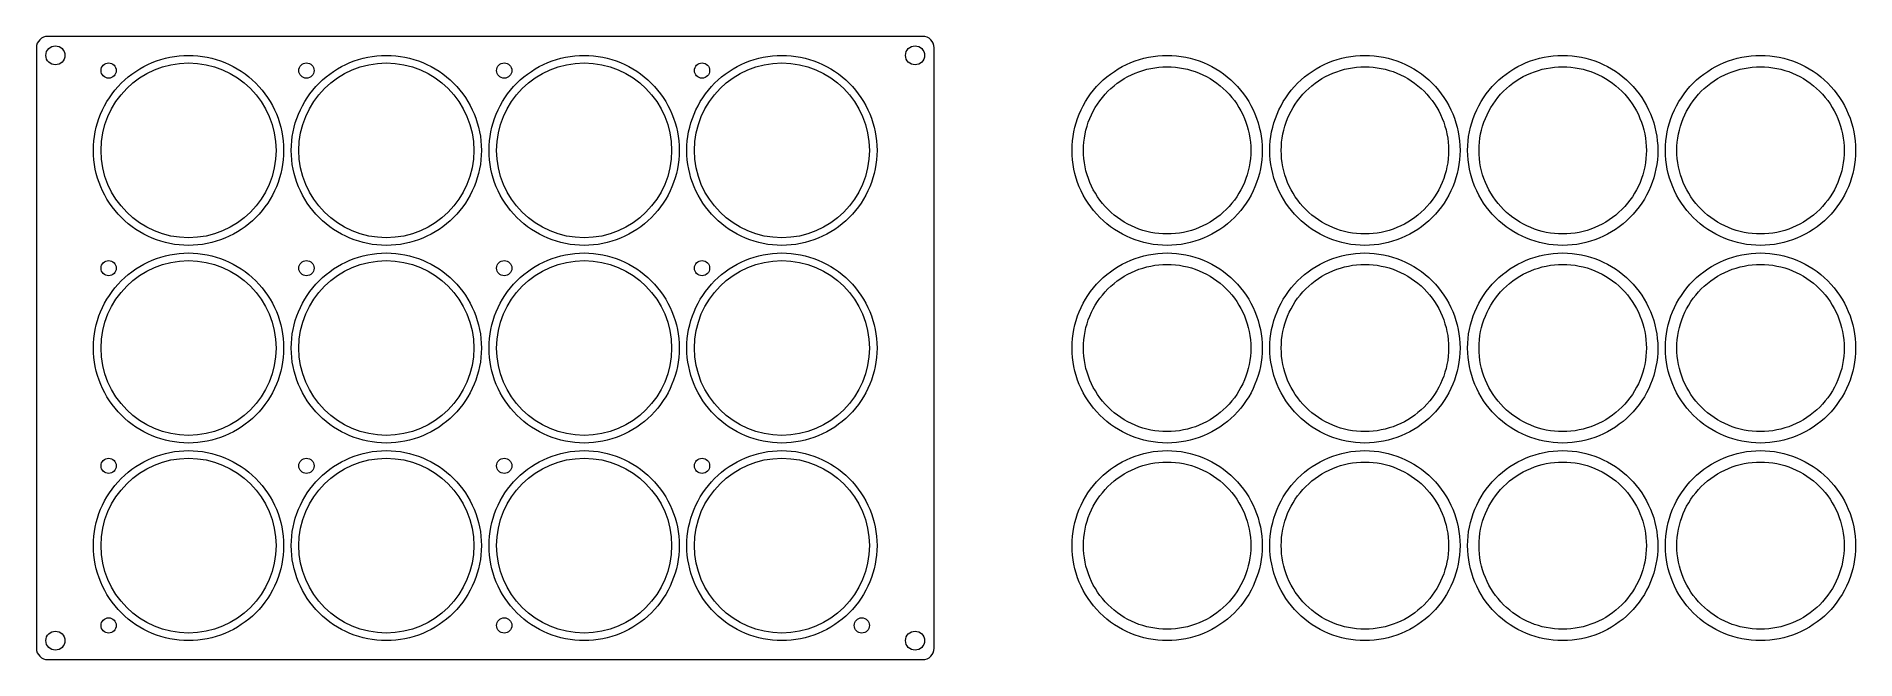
# Model space of a CAD drawing. Header units: millimetres. Extents: x -127 to 352, y -168 to -4.
import ezdxf

# ---------------------------------------------------------------- set-up
doc = ezdxf.new("R2010")
doc.units = ezdxf.units.MM
doc.header["$MEASUREMENT"] = 0
doc.layers.add('Cuts', color=7, linetype='Continuous')
doc.layers.add('Layer 1', color=7, linetype='Continuous')

msp = doc.modelspace()

# ---------------------------------------------------------------- linework, layer by layer
at = {"layer": 'Cuts', "color": 250, "lineweight": 9}
for centre, major_axis, ratio in [((-121.6802, -9.2135), (2.5001, 0), 0.99996), ((104.3197, -9.2135), (2.5001, 0), 0.99996), ((-86.6803, -34.2134), (0, 23), 1), ((-107.6803, -13.2135), (0, 2), 1), ((-34.6803, -34.2134), (0, 23), 1), ((-55.6803, -13.2135), (0, 2), 1), ((-3.6805, -13.2135), (0, 2), 1), ((17.3196, -34.2134), (0, 23), 1), ((69.3196, -34.2134), (0, 23), 1), ((48.3196, -13.2136), (0, 2), 1), ((-107.6803, -65.2135), (0, 2), 1), ((-86.6803, -86.2135), (0, 23), 1), ((-55.6803, -65.2135), (0, 2), 1), ((-34.6803, -86.2135), (0, 23), 1), ((-3.6805, -65.2135), (0, 2), 1), ((17.3196, -86.2135), (0, 23), 1), ((69.3196, -86.2135), (0, 23), 1), ((48.3196, -65.2136), (0, 2), 1), ((-107.6803, -117.2133), (0, 2), 1), ((-86.6803, -138.2134), (0, 23), 1), ((-55.6803, -117.2133), (0, 2), 1), ((-34.6803, -138.2134), (0, 23), 1), ((-3.6805, -117.2133), (0, 2), 1), ((17.3196, -138.2134), (0, 23), 1), ((48.3196, -117.2134), (0, 2), 1), ((69.3196, -138.2134), (0, 23), 1), ((-107.6803, -159.2133), (0, 2), 1), ((-3.6805, -159.2133), (0, 2), 1), ((90.3196, -159.2134), (0, 2), 1), ((-121.6802, -163.2133), (2.5001, 0), 0.99996), ((104.3197, -163.2133), (2.5001, 0), 0.99996)]:
    msp.add_ellipse(centre, major_axis=major_axis, ratio=ratio, dxfattribs=at)
for points in [[(-123.6803, -4.2135), (-123.6803, -4.2135), (106.3195, -4.2135), (106.3195, -4.2135), (106.3195, -4.2135), (107.9695, -4.2135), (109.3195, -5.5635), (109.3195, -7.2135), (109.3195, -7.2135), (109.3195, -7.2135), (109.3195, -165.2133), (109.3195, -165.2133), (109.3195, -165.2133), (109.3195, -166.8633), (107.9695, -168.2133), (106.3195, -168.2133), (106.3195, -168.2133), (106.3195, -168.2133), (-123.6803, -168.2133), (-123.6803, -168.2133), (-123.6803, -168.2133), (-125.3303, -168.2133), (-126.6803, -166.8633), (-126.6803, -165.2133), (-126.6803, -165.2133), (-126.6803, -165.2133), (-126.6803, -7.2135), (-126.6803, -7.2135), (-126.6803, -7.2135), (-126.6803, -5.5635), (-125.3303, -4.2135), (-123.6803, -4.2135)], [(170.5884, -9.2136), (163.9538, -9.2177), (157.5926, -11.8573), (152.9042, -16.5516), (152.9042, -16.5516), (148.2158, -21.2459), (145.5843, -27.5788), (145.5886, -34.2134), (145.5886, -34.2134), (145.5927, -40.848), (148.2323, -47.2092), (152.9266, -51.8976), (152.9266, -51.8976), (157.6209, -56.5859), (163.9538, -59.2175), (170.5884, -59.2133), (170.5884, -59.2133), (177.223, -59.2091), (183.5842, -56.5695), (188.2726, -51.8752), (188.2726, -51.8752), (192.9609, -47.1809), (195.5925, -40.848), (195.5883, -34.2134), (195.5883, -34.2134), (195.5841, -27.5788), (192.9445, -21.2176), (188.2502, -16.5292), (188.2502, -16.5292), (183.5559, -11.8409), (177.223, -9.2093), (170.5884, -9.2136)], [(222.5884, -9.2136), (215.9538, -9.2177), (209.5926, -11.8573), (204.9042, -16.5516), (204.9042, -16.5516), (200.2158, -21.2459), (197.5843, -27.5788), (197.5886, -34.2134), (197.5886, -34.2134), (197.5927, -40.848), (200.2323, -47.2092), (204.9266, -51.8976), (204.9266, -51.8976), (209.6209, -56.5859), (215.9538, -59.2175), (222.5884, -59.2133), (222.5884, -59.2133), (229.223, -59.2091), (235.5842, -56.5695), (240.2726, -51.8752), (240.2726, -51.8752), (244.9609, -47.1809), (247.5925, -40.848), (247.5883, -34.2134), (247.5883, -34.2134), (247.5841, -27.5788), (244.9445, -21.2176), (240.2502, -16.5292), (240.2502, -16.5292), (235.5559, -11.8409), (229.223, -9.2093), (222.5884, -9.2136)], [(274.5883, -9.2136), (267.9537, -9.2177), (261.5925, -11.8573), (256.9041, -16.5516), (256.9041, -16.5516), (252.2157, -21.2459), (249.5842, -27.5788), (249.5885, -34.2134), (249.5885, -34.2134), (249.5926, -40.848), (252.2322, -47.2092), (256.9265, -51.8976), (256.9265, -51.8976), (261.6208, -56.5859), (267.9537, -59.2175), (274.5883, -59.2133), (274.5883, -59.2133), (281.2229, -59.2091), (287.5841, -56.5695), (292.2725, -51.8752), (292.2725, -51.8752), (296.9608, -47.1809), (299.5924, -40.848), (299.5882, -34.2134), (299.5882, -34.2134), (299.584, -27.5788), (296.9444, -21.2176), (292.2501, -16.5292), (292.2501, -16.5292), (287.5558, -11.8409), (281.2229, -9.2093), (274.5883, -9.2136)], [(326.5883, -9.2136), (319.9537, -9.2177), (313.5925, -11.8573), (308.9041, -16.5516), (308.9041, -16.5516), (304.2157, -21.2459), (301.5842, -27.5788), (301.5885, -34.2134), (301.5885, -34.2134), (301.5926, -40.848), (304.2322, -47.2092), (308.9265, -51.8976), (308.9265, -51.8976), (313.6208, -56.5859), (319.9537, -59.2175), (326.5883, -59.2133), (326.5883, -59.2133), (333.2229, -59.2091), (339.5841, -56.5695), (344.2725, -51.8752), (344.2725, -51.8752), (348.9608, -47.1809), (351.5924, -40.848), (351.5882, -34.2134), (351.5882, -34.2134), (351.584, -27.5788), (348.9444, -21.2176), (344.2501, -16.5292), (344.2501, -16.5292), (339.5558, -11.8409), (333.2229, -9.2093), (326.5883, -9.2136)], [(170.5884, -12.2135), (164.75, -12.2171), (159.1521, -14.54), (155.0263, -18.671), (155.0263, -18.671), (150.9005, -22.802), (148.5848, -28.375), (148.5885, -34.2134), (148.5885, -34.2134), (148.5921, -40.0518), (150.915, -45.6497), (155.046, -49.7755), (155.046, -49.7755), (159.177, -53.9013), (164.75, -56.217), (170.5884, -56.2134), (170.5884, -56.2134), (176.4268, -56.2097), (182.0247, -53.8868), (186.1505, -49.7558), (186.1505, -49.7558), (190.2763, -45.6248), (192.592, -40.0518), (192.5884, -34.2134), (192.5884, -34.2134), (192.5847, -28.375), (190.2618, -22.7771), (186.1308, -18.6513), (186.1308, -18.6513), (181.9999, -14.5255), (176.4268, -12.2098), (170.5884, -12.2135)], [(222.5884, -12.2135), (216.75, -12.2171), (211.1521, -14.54), (207.0263, -18.671), (207.0263, -18.671), (202.9005, -22.802), (200.5848, -28.375), (200.5885, -34.2134), (200.5885, -34.2134), (200.5921, -40.0518), (202.915, -45.6497), (207.046, -49.7755), (207.046, -49.7755), (211.177, -53.9013), (216.75, -56.217), (222.5884, -56.2134), (222.5884, -56.2134), (228.4268, -56.2097), (234.0247, -53.8868), (238.1505, -49.7558), (238.1505, -49.7558), (242.2763, -45.6248), (244.592, -40.0518), (244.5884, -34.2134), (244.5884, -34.2134), (244.5847, -28.375), (242.2618, -22.7771), (238.1308, -18.6513), (238.1308, -18.6513), (233.9999, -14.5255), (228.4268, -12.2098), (222.5884, -12.2135)], [(274.5883, -12.2135), (268.7499, -12.2171), (263.152, -14.54), (259.0262, -18.671), (259.0262, -18.671), (254.9004, -22.802), (252.5847, -28.375), (252.5884, -34.2134), (252.5884, -34.2134), (252.592, -40.0518), (254.9149, -45.6497), (259.0459, -49.7755), (259.0459, -49.7755), (263.1769, -53.9013), (268.7499, -56.217), (274.5883, -56.2134), (274.5883, -56.2134), (280.4267, -56.2097), (286.0246, -53.8868), (290.1504, -49.7558), (290.1504, -49.7558), (294.2762, -45.6248), (296.5919, -40.0518), (296.5883, -34.2134), (296.5883, -34.2134), (296.5846, -28.375), (294.2617, -22.7771), (290.1307, -18.6513), (290.1307, -18.6513), (285.9998, -14.5255), (280.4267, -12.2098), (274.5883, -12.2135)], [(326.5882, -12.2135), (320.7498, -12.2171), (315.1519, -14.54), (311.0261, -18.671), (311.0261, -18.671), (306.9003, -22.802), (304.5846, -28.375), (304.5883, -34.2134), (304.5883, -34.2134), (304.5919, -40.0518), (306.9148, -45.6497), (311.0458, -49.7755), (311.0458, -49.7755), (315.1768, -53.9013), (320.7498, -56.217), (326.5882, -56.2134), (326.5882, -56.2134), (332.4266, -56.2097), (338.0245, -53.8868), (342.1503, -49.7558), (342.1503, -49.7558), (346.2761, -45.6248), (348.5918, -40.0518), (348.5882, -34.2134), (348.5882, -34.2134), (348.5845, -28.375), (346.2616, -22.7771), (342.1306, -18.6513), (342.1306, -18.6513), (337.9997, -14.5255), (332.4266, -12.2098), (326.5882, -12.2135)], [(170.5884, -61.2137), (163.9538, -61.2178), (157.5926, -63.8574), (152.9042, -68.5517), (152.9042, -68.5517), (148.2158, -73.246), (145.5843, -79.5789), (145.5886, -86.2135), (145.5886, -86.2135), (145.5927, -92.8481), (148.2323, -99.2093), (152.9266, -103.8977), (152.9266, -103.8977), (157.6209, -108.586), (163.9538, -111.2176), (170.5884, -111.2134), (170.5884, -111.2134), (177.223, -111.2092), (183.5842, -108.5696), (188.2726, -103.8753), (188.2726, -103.8753), (192.9609, -99.181), (195.5925, -92.8481), (195.5883, -86.2135), (195.5883, -86.2135), (195.5841, -79.5789), (192.9445, -73.2177), (188.2502, -68.5293), (188.2502, -68.5293), (183.5559, -63.841), (177.223, -61.2094), (170.5884, -61.2137)], [(222.5884, -61.2137), (215.9538, -61.2178), (209.5926, -63.8574), (204.9042, -68.5517), (204.9042, -68.5517), (200.2158, -73.246), (197.5843, -79.5789), (197.5886, -86.2135), (197.5886, -86.2135), (197.5927, -92.8481), (200.2323, -99.2093), (204.9266, -103.8977), (204.9266, -103.8977), (209.6209, -108.586), (215.9538, -111.2176), (222.5884, -111.2134), (222.5884, -111.2134), (229.223, -111.2092), (235.5842, -108.5696), (240.2726, -103.8753), (240.2726, -103.8753), (244.9609, -99.181), (247.5925, -92.8481), (247.5883, -86.2135), (247.5883, -86.2135), (247.5841, -79.5789), (244.9445, -73.2177), (240.2502, -68.5293), (240.2502, -68.5293), (235.5559, -63.841), (229.223, -61.2094), (222.5884, -61.2137)], [(274.5883, -61.2137), (267.9537, -61.2178), (261.5925, -63.8574), (256.9041, -68.5517), (256.9041, -68.5517), (252.2157, -73.246), (249.5842, -79.5789), (249.5885, -86.2135), (249.5885, -86.2135), (249.5926, -92.8481), (252.2322, -99.2093), (256.9265, -103.8977), (256.9265, -103.8977), (261.6208, -108.586), (267.9537, -111.2176), (274.5883, -111.2134), (274.5883, -111.2134), (281.2229, -111.2092), (287.5841, -108.5696), (292.2725, -103.8753), (292.2725, -103.8753), (296.9608, -99.181), (299.5924, -92.8481), (299.5882, -86.2135), (299.5882, -86.2135), (299.584, -79.5789), (296.9444, -73.2177), (292.2501, -68.5293), (292.2501, -68.5293), (287.5558, -63.841), (281.2229, -61.2094), (274.5883, -61.2137)], [(326.5883, -61.2137), (319.9537, -61.2178), (313.5925, -63.8574), (308.9041, -68.5517), (308.9041, -68.5517), (304.2157, -73.246), (301.5842, -79.5789), (301.5885, -86.2135), (301.5885, -86.2135), (301.5926, -92.8481), (304.2322, -99.2093), (308.9265, -103.8977), (308.9265, -103.8977), (313.6208, -108.586), (319.9537, -111.2176), (326.5883, -111.2134), (326.5883, -111.2134), (333.2229, -111.2092), (339.5841, -108.5696), (344.2725, -103.8753), (344.2725, -103.8753), (348.9608, -99.181), (351.5924, -92.8481), (351.5882, -86.2135), (351.5882, -86.2135), (351.584, -79.5789), (348.9444, -73.2177), (344.2501, -68.5293), (344.2501, -68.5293), (339.5558, -63.841), (333.2229, -61.2094), (326.5883, -61.2137)], [(170.5884, -64.2136), (164.75, -64.2172), (159.1521, -66.5401), (155.0263, -70.6711), (155.0263, -70.6711), (150.9005, -74.8021), (148.5848, -80.3751), (148.5885, -86.2135), (148.5885, -86.2135), (148.5921, -92.0519), (150.915, -97.6498), (155.046, -101.7756), (155.046, -101.7756), (159.177, -105.9014), (164.75, -108.2171), (170.5884, -108.2135), (170.5884, -108.2135), (176.4268, -108.2098), (182.0247, -105.8869), (186.1505, -101.7559), (186.1505, -101.7559), (190.2763, -97.6249), (192.592, -92.0519), (192.5884, -86.2135), (192.5884, -86.2135), (192.5847, -80.3751), (190.2618, -74.7772), (186.1308, -70.6514), (186.1308, -70.6514), (181.9999, -66.5256), (176.4268, -64.2099), (170.5884, -64.2136)], [(222.5884, -64.2136), (216.75, -64.2172), (211.1521, -66.5401), (207.0263, -70.6711), (207.0263, -70.6711), (202.9005, -74.8021), (200.5848, -80.3751), (200.5885, -86.2135), (200.5885, -86.2135), (200.5921, -92.0519), (202.915, -97.6498), (207.046, -101.7756), (207.046, -101.7756), (211.177, -105.9014), (216.75, -108.2171), (222.5884, -108.2135), (222.5884, -108.2135), (228.4268, -108.2098), (234.0247, -105.8869), (238.1505, -101.7559), (238.1505, -101.7559), (242.2763, -97.6249), (244.592, -92.0519), (244.5884, -86.2135), (244.5884, -86.2135), (244.5847, -80.3751), (242.2618, -74.7772), (238.1308, -70.6514), (238.1308, -70.6514), (233.9999, -66.5256), (228.4268, -64.2099), (222.5884, -64.2136)], [(274.5882, -64.2136), (268.7498, -64.2172), (263.1519, -66.5401), (259.0261, -70.6711), (259.0261, -70.6711), (254.9003, -74.8021), (252.5846, -80.3751), (252.5883, -86.2135), (252.5883, -86.2135), (252.5919, -92.0519), (254.9148, -97.6498), (259.0458, -101.7756), (259.0458, -101.7756), (263.1768, -105.9014), (268.7498, -108.2171), (274.5882, -108.2135), (274.5882, -108.2135), (280.4266, -108.2098), (286.0245, -105.8869), (290.1503, -101.7559), (290.1503, -101.7559), (294.2761, -97.6249), (296.5918, -92.0519), (296.5882, -86.2135), (296.5882, -86.2135), (296.5845, -80.3751), (294.2616, -74.7772), (290.1306, -70.6514), (290.1306, -70.6514), (285.9997, -66.5256), (280.4266, -64.2099), (274.5882, -64.2136)], [(326.5882, -64.2136), (320.7498, -64.2172), (315.1519, -66.5401), (311.0261, -70.6711), (311.0261, -70.6711), (306.9003, -74.8021), (304.5846, -80.3751), (304.5883, -86.2135), (304.5883, -86.2135), (304.5919, -92.0519), (306.9148, -97.6498), (311.0458, -101.7756), (311.0458, -101.7756), (315.1768, -105.9014), (320.7498, -108.2171), (326.5882, -108.2135), (326.5882, -108.2135), (332.4266, -108.2098), (338.0245, -105.8869), (342.1503, -101.7559), (342.1503, -101.7559), (346.2761, -97.6249), (348.5918, -92.0519), (348.5882, -86.2135), (348.5882, -86.2135), (348.5845, -80.3751), (346.2616, -74.7772), (342.1306, -70.6514), (342.1306, -70.6514), (337.9997, -66.5256), (332.4266, -64.2099), (326.5882, -64.2136)], [(170.5884, -113.2136), (163.9538, -113.2177), (157.5926, -115.8573), (152.9042, -120.5516), (152.9042, -120.5516), (148.2158, -125.2459), (145.5843, -131.5788), (145.5886, -138.2134), (145.5886, -138.2134), (145.5927, -144.848), (148.2323, -151.2092), (152.9266, -155.8976), (152.9266, -155.8976), (157.6209, -160.5859), (163.9538, -163.2175), (170.5884, -163.2133), (170.5884, -163.2133), (177.223, -163.2091), (183.5842, -160.5695), (188.2726, -155.8752), (188.2726, -155.8752), (192.9609, -151.1809), (195.5925, -144.848), (195.5883, -138.2134), (195.5883, -138.2134), (195.5841, -131.5788), (192.9445, -125.2176), (188.2502, -120.5292), (188.2502, -120.5292), (183.5559, -115.8409), (177.223, -113.2093), (170.5884, -113.2136)], [(222.5884, -113.2136), (215.9538, -113.2177), (209.5926, -115.8573), (204.9042, -120.5516), (204.9042, -120.5516), (200.2158, -125.2459), (197.5843, -131.5788), (197.5886, -138.2134), (197.5886, -138.2134), (197.5927, -144.848), (200.2323, -151.2092), (204.9266, -155.8976), (204.9266, -155.8976), (209.6209, -160.5859), (215.9538, -163.2175), (222.5884, -163.2133), (222.5884, -163.2133), (229.223, -163.2091), (235.5842, -160.5695), (240.2726, -155.8752), (240.2726, -155.8752), (244.9609, -151.1809), (247.5925, -144.848), (247.5883, -138.2134), (247.5883, -138.2134), (247.5841, -131.5788), (244.9445, -125.2176), (240.2502, -120.5292), (240.2502, -120.5292), (235.5559, -115.8409), (229.223, -113.2093), (222.5884, -113.2136)], [(274.5883, -113.2136), (267.9537, -113.2177), (261.5925, -115.8573), (256.9041, -120.5516), (256.9041, -120.5516), (252.2157, -125.2459), (249.5842, -131.5788), (249.5885, -138.2134), (249.5885, -138.2134), (249.5926, -144.848), (252.2322, -151.2092), (256.9265, -155.8976), (256.9265, -155.8976), (261.6208, -160.5859), (267.9537, -163.2175), (274.5883, -163.2133), (274.5883, -163.2133), (281.2229, -163.2091), (287.5841, -160.5695), (292.2725, -155.8752), (292.2725, -155.8752), (296.9608, -151.1809), (299.5924, -144.848), (299.5882, -138.2134), (299.5882, -138.2134), (299.584, -131.5788), (296.9444, -125.2176), (292.2501, -120.5292), (292.2501, -120.5292), (287.5558, -115.8409), (281.2229, -113.2093), (274.5883, -113.2136)], [(326.5883, -113.2136), (319.9537, -113.2177), (313.5925, -115.8573), (308.9041, -120.5516), (308.9041, -120.5516), (304.2157, -125.2459), (301.5842, -131.5788), (301.5885, -138.2134), (301.5885, -138.2134), (301.5926, -144.848), (304.2322, -151.2092), (308.9265, -155.8976), (308.9265, -155.8976), (313.6208, -160.5859), (319.9537, -163.2175), (326.5883, -163.2133), (326.5883, -163.2133), (333.2229, -163.2091), (339.5841, -160.5695), (344.2725, -155.8752), (344.2725, -155.8752), (348.9608, -151.1809), (351.5924, -144.848), (351.5882, -138.2134), (351.5882, -138.2134), (351.584, -131.5788), (348.9444, -125.2176), (344.2501, -120.5292), (344.2501, -120.5292), (339.5558, -115.8409), (333.2229, -113.2093), (326.5883, -113.2136)], [(170.5884, -116.2135), (164.75, -116.2171), (159.1521, -118.54), (155.0263, -122.671), (155.0263, -122.671), (150.9005, -126.802), (148.5848, -132.375), (148.5885, -138.2134), (148.5885, -138.2134), (148.5921, -144.0518), (150.915, -149.6497), (155.046, -153.7755), (155.046, -153.7755), (159.177, -157.9013), (164.75, -160.217), (170.5884, -160.2134), (170.5884, -160.2134), (176.4268, -160.2097), (182.0247, -157.8868), (186.1505, -153.7558), (186.1505, -153.7558), (190.2763, -149.6248), (192.592, -144.0518), (192.5884, -138.2134), (192.5884, -138.2134), (192.5847, -132.375), (190.2618, -126.7771), (186.1308, -122.6513), (186.1308, -122.6513), (181.9999, -118.5255), (176.4268, -116.2098), (170.5884, -116.2135)], [(222.5885, -116.2135), (216.7501, -116.2171), (211.1522, -118.54), (207.0264, -122.671), (207.0264, -122.671), (202.9006, -126.802), (200.5849, -132.375), (200.5886, -138.2134), (200.5886, -138.2134), (200.5922, -144.0518), (202.9151, -149.6497), (207.0461, -153.7755), (207.0461, -153.7755), (211.1771, -157.9013), (216.7501, -160.217), (222.5885, -160.2134), (222.5885, -160.2134), (228.4269, -160.2097), (234.0248, -157.8868), (238.1506, -153.7558), (238.1506, -153.7558), (242.2764, -149.6248), (244.5921, -144.0518), (244.5885, -138.2134), (244.5885, -138.2134), (244.5848, -132.375), (242.2619, -126.7771), (238.1309, -122.6513), (238.1309, -122.6513), (234, -118.5255), (228.4269, -116.2098), (222.5885, -116.2135)], [(274.5882, -116.2135), (268.7498, -116.2171), (263.1519, -118.54), (259.0261, -122.671), (259.0261, -122.671), (254.9003, -126.802), (252.5846, -132.375), (252.5883, -138.2134), (252.5883, -138.2134), (252.5919, -144.0518), (254.9148, -149.6497), (259.0458, -153.7755), (259.0458, -153.7755), (263.1768, -157.9013), (268.7498, -160.217), (274.5882, -160.2134), (274.5882, -160.2134), (280.4266, -160.2097), (286.0245, -157.8868), (290.1503, -153.7558), (290.1503, -153.7558), (294.2761, -149.6248), (296.5918, -144.0518), (296.5882, -138.2134), (296.5882, -138.2134), (296.5845, -132.375), (294.2616, -126.7771), (290.1306, -122.6513), (290.1306, -122.6513), (285.9997, -118.5255), (280.4266, -116.2098), (274.5882, -116.2135)], [(326.5882, -116.2135), (320.7498, -116.2171), (315.1519, -118.54), (311.0261, -122.671), (311.0261, -122.671), (306.9003, -126.802), (304.5846, -132.375), (304.5883, -138.2134), (304.5883, -138.2134), (304.5919, -144.0518), (306.9148, -149.6497), (311.0458, -153.7755), (311.0458, -153.7755), (315.1768, -157.9013), (320.7498, -160.217), (326.5882, -160.2134), (326.5882, -160.2134), (332.4266, -160.2097), (338.0245, -157.8868), (342.1503, -153.7558), (342.1503, -153.7558), (346.2761, -149.6248), (348.5918, -144.0518), (348.5882, -138.2134), (348.5882, -138.2134), (348.5845, -132.375), (346.2616, -126.7771), (342.1306, -122.6513), (342.1306, -122.6513), (337.9997, -118.5255), (332.4266, -116.2098), (326.5882, -116.2135)]]:
    msp.add_open_spline(points, degree=3, knots=[0, 0, 0, 0, 0.11111111, 0.11111111, 0.11111111, 0.11111111, 0.22222222, 0.22222222, 0.22222222, 0.22222222, 0.33333333, 0.33333333, 0.33333333, 0.33333333, 0.44444444, 0.44444444, 0.44444444, 0.44444444, 0.55555556, 0.55555556, 0.55555556, 0.55555556, 0.66666667, 0.66666667, 0.66666667, 0.66666667, 0.77777778, 0.77777778, 0.77777778, 0.77777778, 1, 1, 1, 1], dxfattribs=at)
at = {"layer": 'Layer 1', "color": 30, "lineweight": 9}
for points in [[(-86.6803, -9.2136), (-93.3149, -9.2177), (-99.6761, -11.8573), (-104.3645, -16.5516), (-104.3645, -16.5516), (-109.0529, -21.2459), (-111.6844, -27.5788), (-111.6801, -34.2134), (-111.6801, -34.2134), (-111.676, -40.848), (-109.0364, -47.2092), (-104.3421, -51.8976), (-104.3421, -51.8976), (-99.6478, -56.5859), (-93.3149, -59.2175), (-86.6803, -59.2133), (-86.6803, -59.2133), (-80.0457, -59.2091), (-73.6845, -56.5695), (-68.9961, -51.8752), (-68.9961, -51.8752), (-64.3078, -47.1809), (-61.6762, -40.848), (-61.6804, -34.2134), (-61.6804, -34.2134), (-61.6846, -27.5788), (-64.3242, -21.2176), (-69.0185, -16.5292), (-69.0185, -16.5292), (-73.7128, -11.8409), (-80.0457, -9.2093), (-86.6803, -9.2136)], [(-34.6803, -9.2136), (-41.3149, -9.2177), (-47.6761, -11.8573), (-52.3645, -16.5516), (-52.3645, -16.5516), (-57.0529, -21.2459), (-59.6844, -27.5788), (-59.6801, -34.2134), (-59.6801, -34.2134), (-59.676, -40.848), (-57.0364, -47.2092), (-52.3421, -51.8976), (-52.3421, -51.8976), (-47.6478, -56.5859), (-41.3149, -59.2175), (-34.6803, -59.2133), (-34.6803, -59.2133), (-28.0457, -59.2091), (-21.6845, -56.5695), (-16.9961, -51.8752), (-16.9961, -51.8752), (-12.3078, -47.1809), (-9.6762, -40.848), (-9.6804, -34.2134), (-9.6804, -34.2134), (-9.6846, -27.5788), (-12.3242, -21.2176), (-17.0185, -16.5292), (-17.0185, -16.5292), (-21.7128, -11.8409), (-28.0457, -9.2093), (-34.6803, -9.2136)], [(17.3196, -9.2136), (10.685, -9.2177), (4.3238, -11.8573), (-0.3646, -16.5516), (-0.3646, -16.5516), (-5.053, -21.2459), (-7.6845, -27.5788), (-7.6802, -34.2134), (-7.6802, -34.2134), (-7.6761, -40.848), (-5.0365, -47.2092), (-0.3422, -51.8976), (-0.3422, -51.8976), (4.3521, -56.5859), (10.685, -59.2175), (17.3196, -59.2133), (17.3196, -59.2133), (23.9542, -59.2091), (30.3154, -56.5695), (35.0038, -51.8752), (35.0038, -51.8752), (39.6921, -47.1809), (42.3237, -40.848), (42.3195, -34.2134), (42.3195, -34.2134), (42.3153, -27.5788), (39.6757, -21.2176), (34.9814, -16.5292), (34.9814, -16.5292), (30.2871, -11.8409), (23.9542, -9.2093), (17.3196, -9.2136)], [(69.3196, -9.2136), (62.685, -9.2177), (56.3238, -11.8573), (51.6354, -16.5516), (51.6354, -16.5516), (46.947, -21.2459), (44.3155, -27.5788), (44.3198, -34.2134), (44.3198, -34.2134), (44.3239, -40.848), (46.9635, -47.2092), (51.6578, -51.8976), (51.6578, -51.8976), (56.3521, -56.5859), (62.685, -59.2175), (69.3196, -59.2133), (69.3196, -59.2133), (75.9542, -59.2091), (82.3154, -56.5695), (87.0038, -51.8752), (87.0038, -51.8752), (91.6921, -47.1809), (94.3237, -40.848), (94.3195, -34.2134), (94.3195, -34.2134), (94.3153, -27.5788), (91.6757, -21.2176), (86.9814, -16.5292), (86.9814, -16.5292), (82.2871, -11.8409), (75.9542, -9.2093), (69.3196, -9.2136)], [(-86.6803, -61.2137), (-93.3149, -61.2178), (-99.6761, -63.8574), (-104.3645, -68.5517), (-104.3645, -68.5517), (-109.0529, -73.246), (-111.6844, -79.5789), (-111.6801, -86.2135), (-111.6801, -86.2135), (-111.676, -92.8481), (-109.0364, -99.2093), (-104.3421, -103.8977), (-104.3421, -103.8977), (-99.6478, -108.586), (-93.3149, -111.2176), (-86.6803, -111.2134), (-86.6803, -111.2134), (-80.0457, -111.2092), (-73.6845, -108.5696), (-68.9961, -103.8753), (-68.9961, -103.8753), (-64.3078, -99.181), (-61.6762, -92.8481), (-61.6804, -86.2135), (-61.6804, -86.2135), (-61.6846, -79.5789), (-64.3242, -73.2177), (-69.0185, -68.5293), (-69.0185, -68.5293), (-73.7128, -63.841), (-80.0457, -61.2094), (-86.6803, -61.2137)], [(-34.6803, -61.2137), (-41.3149, -61.2178), (-47.6761, -63.8574), (-52.3645, -68.5517), (-52.3645, -68.5517), (-57.0529, -73.246), (-59.6844, -79.5789), (-59.6801, -86.2135), (-59.6801, -86.2135), (-59.676, -92.8481), (-57.0364, -99.2093), (-52.3421, -103.8977), (-52.3421, -103.8977), (-47.6478, -108.586), (-41.3149, -111.2176), (-34.6803, -111.2134), (-34.6803, -111.2134), (-28.0457, -111.2092), (-21.6845, -108.5696), (-16.9961, -103.8753), (-16.9961, -103.8753), (-12.3078, -99.181), (-9.6762, -92.8481), (-9.6804, -86.2135), (-9.6804, -86.2135), (-9.6846, -79.5789), (-12.3242, -73.2177), (-17.0185, -68.5293), (-17.0185, -68.5293), (-21.7128, -63.841), (-28.0457, -61.2094), (-34.6803, -61.2137)], [(17.3196, -61.2137), (10.685, -61.2178), (4.3238, -63.8574), (-0.3646, -68.5517), (-0.3646, -68.5517), (-5.053, -73.246), (-7.6845, -79.5789), (-7.6802, -86.2135), (-7.6802, -86.2135), (-7.6761, -92.8481), (-5.0365, -99.2093), (-0.3422, -103.8977), (-0.3422, -103.8977), (4.3521, -108.586), (10.685, -111.2176), (17.3196, -111.2134), (17.3196, -111.2134), (23.9542, -111.2092), (30.3154, -108.5696), (35.0038, -103.8753), (35.0038, -103.8753), (39.6921, -99.181), (42.3237, -92.8481), (42.3195, -86.2135), (42.3195, -86.2135), (42.3153, -79.5789), (39.6757, -73.2177), (34.9814, -68.5293), (34.9814, -68.5293), (30.2871, -63.841), (23.9542, -61.2094), (17.3196, -61.2137)], [(69.3196, -61.2137), (62.685, -61.2178), (56.3238, -63.8574), (51.6354, -68.5517), (51.6354, -68.5517), (46.947, -73.246), (44.3155, -79.5789), (44.3198, -86.2135), (44.3198, -86.2135), (44.3239, -92.8481), (46.9635, -99.2093), (51.6578, -103.8977), (51.6578, -103.8977), (56.3521, -108.586), (62.685, -111.2176), (69.3196, -111.2134), (69.3196, -111.2134), (75.9542, -111.2092), (82.3154, -108.5696), (87.0038, -103.8753), (87.0038, -103.8753), (91.6921, -99.181), (94.3237, -92.8481), (94.3195, -86.2135), (94.3195, -86.2135), (94.3153, -79.5789), (91.6757, -73.2177), (86.9814, -68.5293), (86.9814, -68.5293), (82.2871, -63.841), (75.9542, -61.2094), (69.3196, -61.2137)], [(-86.6803, -113.2136), (-93.3149, -113.2177), (-99.6761, -115.8573), (-104.3645, -120.5516), (-104.3645, -120.5516), (-109.0529, -125.2459), (-111.6844, -131.5788), (-111.6801, -138.2134), (-111.6801, -138.2134), (-111.676, -144.848), (-109.0364, -151.2092), (-104.3421, -155.8976), (-104.3421, -155.8976), (-99.6478, -160.5859), (-93.3149, -163.2175), (-86.6803, -163.2133), (-86.6803, -163.2133), (-80.0457, -163.2091), (-73.6845, -160.5695), (-68.9961, -155.8752), (-68.9961, -155.8752), (-64.3078, -151.1809), (-61.6762, -144.848), (-61.6804, -138.2134), (-61.6804, -138.2134), (-61.6846, -131.5788), (-64.3242, -125.2176), (-69.0185, -120.5292), (-69.0185, -120.5292), (-73.7128, -115.8409), (-80.0457, -113.2093), (-86.6803, -113.2136)], [(-34.6803, -113.2136), (-41.3149, -113.2177), (-47.6761, -115.8573), (-52.3645, -120.5516), (-52.3645, -120.5516), (-57.0529, -125.2459), (-59.6844, -131.5788), (-59.6801, -138.2134), (-59.6801, -138.2134), (-59.676, -144.848), (-57.0364, -151.2092), (-52.3421, -155.8976), (-52.3421, -155.8976), (-47.6478, -160.5859), (-41.3149, -163.2175), (-34.6803, -163.2133), (-34.6803, -163.2133), (-28.0457, -163.2091), (-21.6845, -160.5695), (-16.9961, -155.8752), (-16.9961, -155.8752), (-12.3078, -151.1809), (-9.6762, -144.848), (-9.6804, -138.2134), (-9.6804, -138.2134), (-9.6846, -131.5788), (-12.3242, -125.2176), (-17.0185, -120.5292), (-17.0185, -120.5292), (-21.7128, -115.8409), (-28.0457, -113.2093), (-34.6803, -113.2136)], [(17.3196, -113.2136), (10.685, -113.2177), (4.3238, -115.8573), (-0.3646, -120.5516), (-0.3646, -120.5516), (-5.053, -125.2459), (-7.6845, -131.5788), (-7.6802, -138.2134), (-7.6802, -138.2134), (-7.6761, -144.848), (-5.0365, -151.2092), (-0.3422, -155.8976), (-0.3422, -155.8976), (4.3521, -160.5859), (10.685, -163.2175), (17.3196, -163.2133), (17.3196, -163.2133), (23.9542, -163.2091), (30.3154, -160.5695), (35.0038, -155.8752), (35.0038, -155.8752), (39.6921, -151.1809), (42.3237, -144.848), (42.3195, -138.2134), (42.3195, -138.2134), (42.3153, -131.5788), (39.6757, -125.2176), (34.9814, -120.5292), (34.9814, -120.5292), (30.2871, -115.8409), (23.9542, -113.2093), (17.3196, -113.2136)], [(69.3196, -113.2136), (62.685, -113.2177), (56.3238, -115.8573), (51.6354, -120.5516), (51.6354, -120.5516), (46.947, -125.2459), (44.3155, -131.5788), (44.3198, -138.2134), (44.3198, -138.2134), (44.3239, -144.848), (46.9635, -151.2092), (51.6578, -155.8976), (51.6578, -155.8976), (56.3521, -160.5859), (62.685, -163.2175), (69.3196, -163.2133), (69.3196, -163.2133), (75.9542, -163.2091), (82.3154, -160.5695), (87.0038, -155.8752), (87.0038, -155.8752), (91.6921, -151.1809), (94.3237, -144.848), (94.3195, -138.2134), (94.3195, -138.2134), (94.3153, -131.5788), (91.6757, -125.2176), (86.9814, -120.5292), (86.9814, -120.5292), (82.2871, -115.8409), (75.9542, -113.2093), (69.3196, -113.2136)]]:
    msp.add_open_spline(points, degree=3, knots=[0, 0, 0, 0, 0.11111111, 0.11111111, 0.11111111, 0.11111111, 0.22222222, 0.22222222, 0.22222222, 0.22222222, 0.33333333, 0.33333333, 0.33333333, 0.33333333, 0.44444444, 0.44444444, 0.44444444, 0.44444444, 0.55555556, 0.55555556, 0.55555556, 0.55555556, 0.66666667, 0.66666667, 0.66666667, 0.66666667, 0.77777778, 0.77777778, 0.77777778, 0.77777778, 1, 1, 1, 1], dxfattribs=at)

doc.saveas('drawing.dxf')
